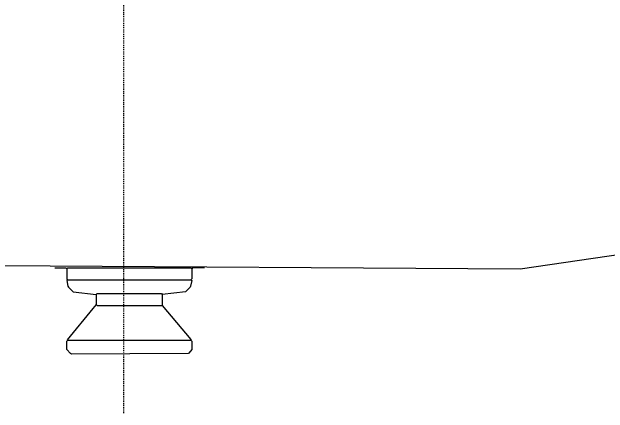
# Model space of a CAD drawing. Extents: x 49 to 882, y -9 to 1184.
# Drawn here: x 200.5 to 265.4, y -9.1 to 34.6 of the extents above; entities that cross this region are included whole.
import ezdxf

# ---------------------------------------------------------------- set-up
doc = ezdxf.new("R2010")
doc.units = 0
doc.linetypes.add('$AUXILIARY', pattern=[0.1, 0.05, -0.05])
doc.layers.get('0').update_dxf_attribs({"linetype": 'CONTINUOUS'})
for name, color, linetype in [('Body', 7, 'CONTINUOUS'), ('Construction', 7, 'CONTINUOUS'), ('Hrdware', 7, 'CONTINUOUS')]:
    doc.layers.add(name, color=color, linetype=linetype)

# ---------------------------------------------------------------- blocks, each defined once
blk = doc.blocks.new('*G34')
at = {"linetype": 'CONTINUOUS'}
for p, q in [((206.575983, 5.390697, -1), (219.975983, 5.390697, -1)), ((209.675983, 3.790697, -1), (209.675983, 2.690697, -1)), ((216.875983, 3.790697, -1), (216.875983, 2.690697, -1)), ((216.875983, 2.690697, -1), (216.875983, 2.590697, -1)), ((216.775983, 2.590697, -1), (216.875983, 2.590697, -1)), ((216.875983, 2.590697, -1), (219.975983, -1.109303, -1)), ((206.575983, -1.209303, -1), (219.875983, -1.209303, -1)), ((219.875983, -1.209303, -1), (219.975983, -1.209303, -1)), ((219.975983, -1.109303, -1), (219.975983, -1.209303, -1))]:
    blk.add_line(p, q, dxfattribs=at)
for points in [[(205.175983, 6.690697, -1), (206.375983, 6.690697, -1), (206.475983, 6.590697, -1)], [(206.475983, 6.590697, -1), (206.575983, 6.690697, -1), (219.975983, 6.690697, -1), (220.075983, 6.590697, -1)], [(206.475983, 6.590697, -1), (206.475983, 5.490697, -1), (206.575983, 5.390697, -1)], [(220.075983, 6.590697, -1), (220.075983, 5.490697, -1), (219.975983, 5.390697, -1)], [(221.475983, 6.690697, -1), (220.175983, 6.690697, -1), (220.075983, 6.590697, -1)], [(206.575983, 5.390697, -1), (206.475983, 5.290697, -1), (206.605983, 4.700697, -1), (206.655983, 4.580697, -1), (207.165983, 4.070697, -1), (209.675983, 3.790697, -1)], [(219.975983, 5.390697, -1), (220.075983, 5.290697, -1), (219.945983, 4.700697, -1), (219.895983, 4.580697, -1), (219.385983, 4.070697, -1), (216.875983, 3.790697, -1)], [(209.675983, 3.790697, -1), (209.775983, 3.890697, -1), (216.775983, 3.890697, -1), (216.875983, 3.790697, -1)], [(209.675983, 2.690697, -1), (209.300383, 2.271197, -1), (206.534783, -1.144603, -1), (206.575983, -1.209303, -1)], [(209.675983, 2.690697, -1), (209.775983, 2.590697, -1), (216.775983, 2.590697, -1)], [(219.975983, -1.209303, -1), (220.075983, -1.309303, -1), (220.075983, -2.209303, -1), (219.775983, -2.609303, -1), (219.685983, -2.629303, -1), (206.975983, -2.709303, -1), (206.865983, -2.629303, -1), (206.475983, -2.209303, -1), (206.475983, -1.309303, -1), (206.575983, -1.209303, -1)]]:
    blk.add_polyline3d(points, dxfattribs=at)

msp = doc.modelspace()

# ---------------------------------------------------------------- linework, layer by layer
at = {"layer": 'Body', "linetype": 'CONTINUOUS'}
for p, q in [((294.147366, 12.098878, -2), (255.848362, 6.544596, -2)), ((255.848362, 6.544596, -2), (171.795522, 7.099512, -2))]:
    msp.add_line(p, q, dxfattribs=at)
at = {"layer": 'Construction', "color": 1, "linetype": '$AUXILIARY'}
msp.add_line((212.667709, 1183.544208), (212.667709, -9.139258), dxfattribs=at)

# ---------------------------------------------------------------- block references
at = {"layer": 'Hrdware', "color": 7, "linetype": 'CONTINUOUS'}
msp.add_blockref('*G34', (0, 0), dxfattribs=at)

doc.saveas('drawing.dxf')
